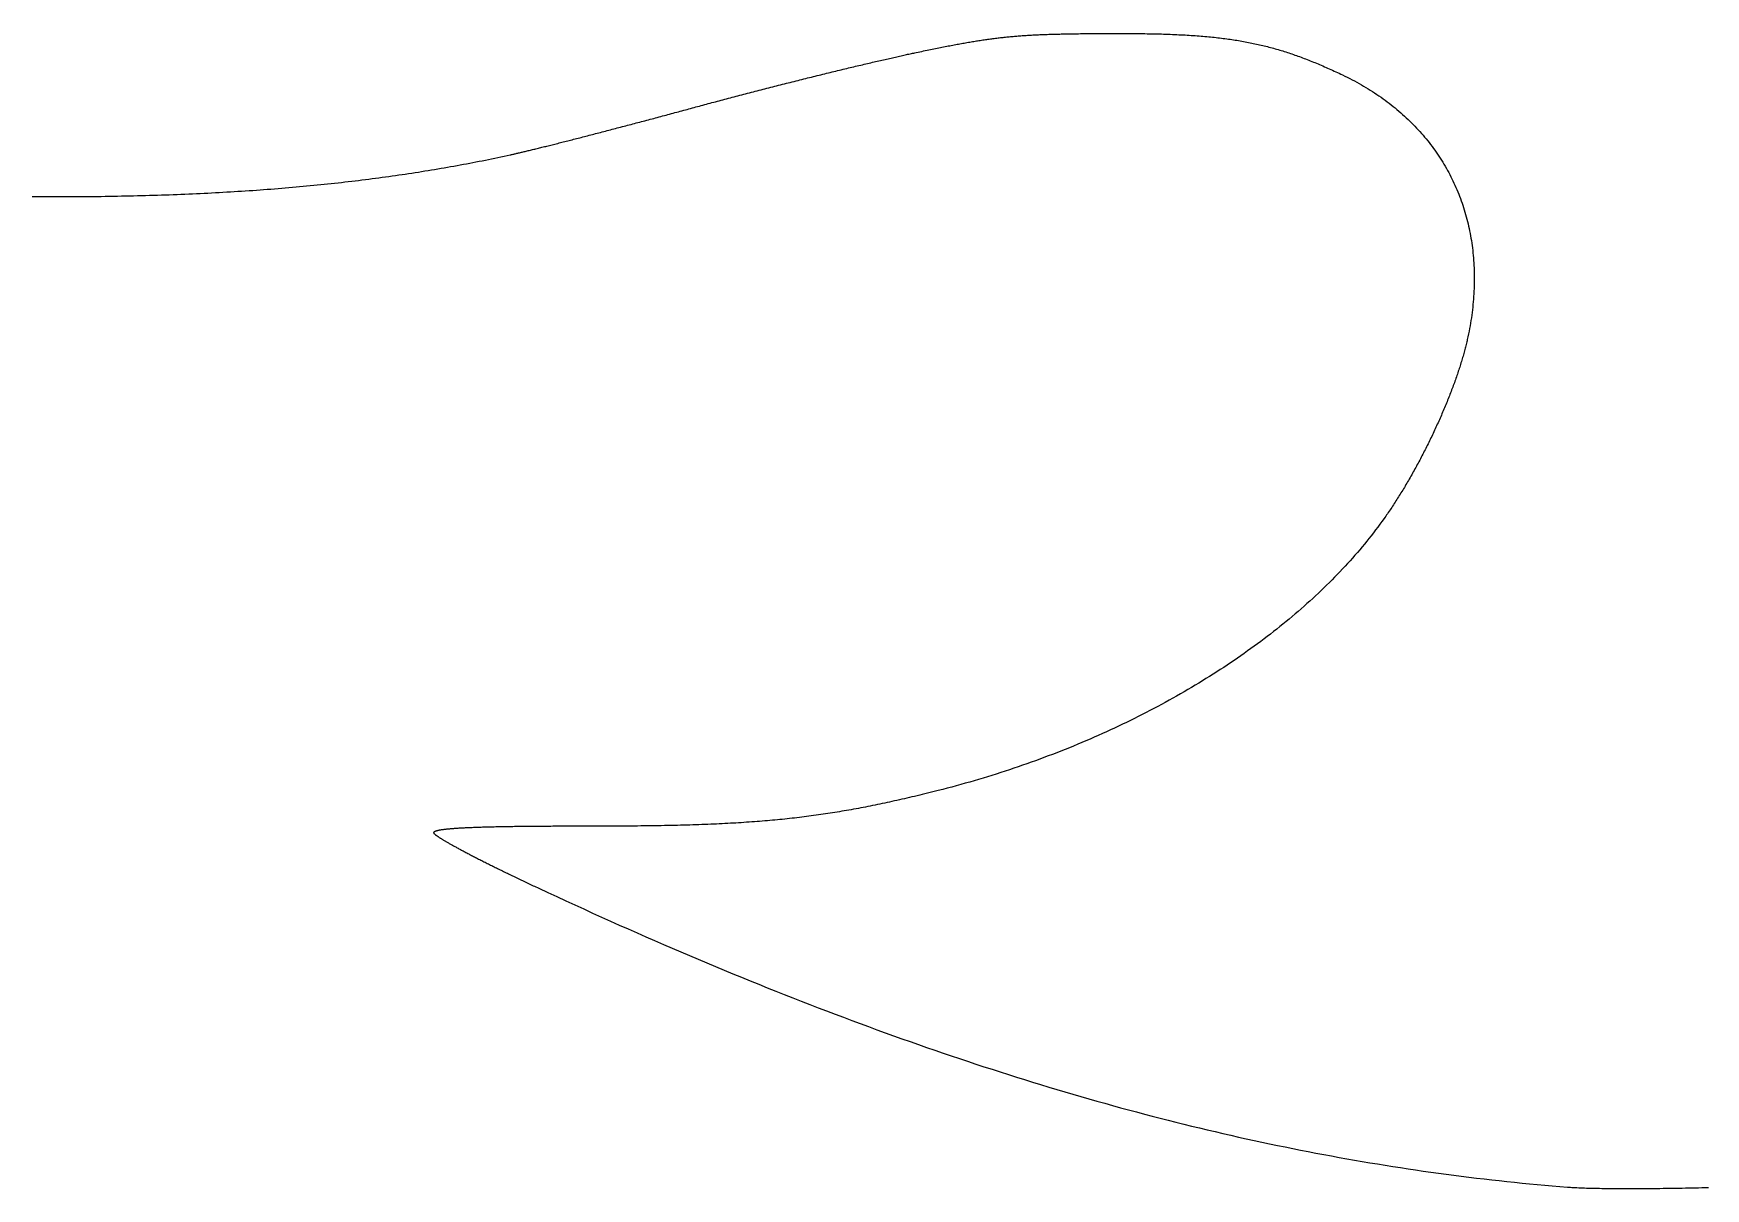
# Model space of a CAD drawing. Extents: x 0 to 527, y 0 to 420.
# Drawn here: x 496.7 to 504.1, y 21.27 to 26.38 of the extents above; entities that cross this region are included whole.
import ezdxf

# ---------------------------------------------------------------- set-up
doc = ezdxf.new("R2010")
doc.units = 0
doc.layers.get('0').update_dxf_attribs({"linetype": 'CONTINUOUS'})
doc.layers.add('LAYER_1', color=7, linetype='CONTINUOUS')

# ---------------------------------------------------------------- blocks, each defined once
blk = doc.blocks.new('LOGO')
at = {"layer": 'LAYER_1', "color": 5}
for points in [[(115.133, 61.3993, 0), (115.4, 61.3967, 0), (115.668, 61.3949, 0), (115.938, 61.3938, 0), (116.21, 61.3935, 0)], [(157.265, 68.2638, 0), (157.353, 68.2824, 0), (157.441, 68.3007, 0), (157.528, 68.3187, 0), (157.613, 68.3365, 0), (157.698, 68.3541, 0), (157.782, 68.3714, 0), (157.865, 68.3884, 0), (157.947, 68.4052, 0), (158.028, 68.4218, 0), (158.108, 68.4381, 0), (158.187, 68.4542, 0), (158.266, 68.4701, 0), (158.343, 68.4857, 0), (158.42, 68.501, 0), (158.496, 68.5162, 0), (158.572, 68.5311, 0), (158.646, 68.5458, 0), (158.72, 68.5602, 0), (158.793, 68.5745, 0), (158.866, 68.5885, 0), (158.937, 68.6023, 0), (159.008, 68.6158, 0), (159.079, 68.6292, 0), (159.149, 68.6423, 0), (159.218, 68.6553, 0), (159.287, 68.668, 0), (159.355, 68.6805, 0), (159.422, 68.6927, 0), (159.489, 68.7048, 0), (159.556, 68.7167, 0), (159.622, 68.7284, 0), (159.688, 68.7398, 0), (159.753, 68.7511, 0), (159.817, 68.7622, 0), (159.882, 68.773, 0), (159.946, 68.7837, 0), (160.009, 68.7942, 0), (160.072, 68.8045, 0), (160.135, 68.8146, 0), (160.197, 68.8245, 0), (160.259, 68.8343, 0), (160.321, 68.8438, 0), (160.383, 68.8532, 0), (160.444, 68.8624, 0), (160.505, 68.8714, 0), (160.566, 68.8802, 0), (160.627, 68.8889, 0), (160.687, 68.8973, 0), (160.748, 68.9056, 0), (160.808, 68.9138, 0), (160.868, 68.9218, 0), (160.928, 68.9296, 0), (160.988, 68.9372, 0), (161.047, 68.9447, 0), (161.107, 68.952, 0), (161.167, 68.9592, 0), (161.226, 68.9662, 0), (161.286, 68.973, 0), (161.346, 68.9797, 0), (161.405, 68.9862, 0), (161.465, 68.9926, 0), (161.525, 68.9989, 0), (161.585, 69.005, 0), (161.645, 69.0109, 0), (161.705, 69.0167, 0), (161.765, 69.0224, 0), (161.826, 69.0279, 0), (161.886, 69.0333, 0), (161.947, 69.0386, 0), (162.008, 69.0437, 0), (162.07, 69.0487, 0), (162.131, 69.0536, 0), (162.193, 69.0583, 0), (162.255, 69.0629, 0), (162.317, 69.0674, 0), (162.38, 69.0717, 0), (162.443, 69.076, 0), (162.507, 69.0801, 0), (162.571, 69.0841, 0), (162.635, 69.0879, 0), (162.699, 69.0917, 0), (162.764, 69.0954, 0), (162.83, 69.0989, 0), (162.896, 69.1023, 0), (162.962, 69.1057, 0), (163.029, 69.1089, 0), (163.097, 69.112, 0), (163.165, 69.115, 0), (163.234, 69.1179, 0), (163.303, 69.1207, 0), (163.373, 69.1235, 0), (163.443, 69.1261, 0), (163.514, 69.1286, 0), (163.586, 69.1311, 0), (163.658, 69.1334, 0), (163.731, 69.1357, 0), (163.805, 69.1379, 0), (163.88, 69.14, 0), (163.955, 69.142, 0), (164.031, 69.1439, 0), (164.108, 69.1458, 0), (164.185, 69.1475, 0), (164.264, 69.1492, 0), (164.343, 69.1509, 0), (164.423, 69.1524, 0), (164.504, 69.1539, 0), (164.586, 69.1553, 0), (164.668, 69.1567, 0), (164.752, 69.158, 0), (164.837, 69.1592, 0), (164.922, 69.1604, 0), (165.009, 69.1615, 0), (165.096, 69.1625, 0), (165.185, 69.1635, 0), (165.274, 69.1645, 0), (165.365, 69.1653, 0), (165.457, 69.1662, 0), (165.55, 69.167, 0), (165.644, 69.1677, 0), (165.739, 69.1684, 0), (165.835, 69.1691, 0), (165.932, 69.1697, 0), (166.031, 69.1703, 0), (166.13, 69.1708, 0), (166.231, 69.1713, 0), (166.334, 69.1718, 0), (166.437, 69.1722, 0)], [(166.437, 69.1722, 0), (166.569, 69.1727, 0), (166.699, 69.173, 0), (166.828, 69.1731, 0), (166.956, 69.1731, 0), (167.083, 69.173, 0), (167.208, 69.1726, 0), (167.332, 69.1721, 0), (167.455, 69.1715, 0), (167.577, 69.1706, 0), (167.698, 69.1696, 0), (167.817, 69.1684, 0), (167.936, 69.167, 0), (168.053, 69.1655, 0), (168.169, 69.1637, 0), (168.284, 69.1618, 0), (168.398, 69.1597, 0), (168.511, 69.1574, 0), (168.623, 69.1549, 0), (168.734, 69.1522, 0), (168.844, 69.1494, 0), (168.953, 69.1463, 0), (169.06, 69.143, 0), (169.167, 69.1395, 0), (169.273, 69.1358, 0), (169.378, 69.1319, 0), (169.482, 69.1278, 0), (169.585, 69.1234, 0), (169.687, 69.1189, 0), (169.789, 69.1141, 0), (169.889, 69.1091, 0), (169.988, 69.1039, 0), (170.087, 69.0985, 0), (170.185, 69.0928, 0), (170.282, 69.0869, 0), (170.378, 69.0807, 0), (170.473, 69.0744, 0), (170.568, 69.0678, 0), (170.662, 69.0609, 0), (170.755, 69.0538, 0), (170.847, 69.0465, 0), (170.938, 69.0389, 0), (171.029, 69.031, 0), (171.119, 69.023, 0), (171.209, 69.0146, 0), (171.298, 69.006, 0), (171.386, 68.9971, 0), (171.473, 68.988, 0), (171.56, 68.9786, 0), (171.646, 68.969, 0), (171.732, 68.9591, 0), (171.817, 68.9489, 0), (171.901, 68.9384, 0), (171.985, 68.9276, 0), (172.068, 68.9166, 0), (172.151, 68.9053, 0), (172.233, 68.8937, 0), (172.315, 68.8818, 0), (172.396, 68.8697, 0), (172.477, 68.8572, 0), (172.557, 68.8445, 0), (172.637, 68.8314, 0), (172.716, 68.8181, 0), (172.795, 68.8044, 0), (172.873, 68.7905, 0), (172.952, 68.7762, 0), (173.029, 68.7617, 0), (173.107, 68.7468, 0), (173.184, 68.7316, 0), (173.26, 68.7161, 0), (173.336, 68.7003, 0), (173.412, 68.6842, 0), (173.488, 68.6677, 0), (173.563, 68.6509, 0), (173.639, 68.6338, 0), (173.713, 68.6164, 0), (173.788, 68.5986, 0), (173.862, 68.5805, 0), (173.936, 68.5621, 0), (174.01, 68.5433, 0), (174.084, 68.5242, 0), (174.158, 68.5047, 0), (174.231, 68.4849, 0), (174.304, 68.4647, 0), (174.377, 68.4442, 0), (174.45, 68.4234, 0), (174.523, 68.4021, 0), (174.596, 68.3806, 0), (174.669, 68.3586, 0), (174.741, 68.3363, 0), (174.814, 68.3137, 0), (174.886, 68.2906, 0), (174.959, 68.2672, 0), (175.031, 68.2435, 0), (175.104, 68.2193, 0), (175.176, 68.1948, 0), (175.249, 68.1699, 0), (175.321, 68.1446, 0), (175.394, 68.1189, 0), (175.466, 68.0929, 0), (175.539, 68.0664, 0), (175.612, 68.0396, 0), (175.685, 68.0124, 0), (175.758, 67.9848, 0), (175.831, 67.9567, 0), (175.905, 67.9283, 0), (175.978, 67.8995, 0), (176.052, 67.8702, 0), (176.126, 67.8406, 0), (176.2, 67.8106, 0), (176.274, 67.7801, 0), (176.349, 67.7492, 0), (176.424, 67.7179, 0), (176.499, 67.6862, 0), (176.574, 67.654, 0), (176.65, 67.6215, 0), (176.725, 67.5885, 0), (176.802, 67.5551, 0), (176.878, 67.5212, 0), (176.955, 67.4869, 0), (177.033, 67.4522, 0), (177.11, 67.417, 0), (177.188, 67.3814, 0), (177.267, 67.3454, 0), (177.346, 67.3089, 0), (177.425, 67.2719, 0), (177.505, 67.2345, 0), (177.585, 67.1967, 0)], [(146.681, 65.6445, 0), (146.764, 65.667, 0), (146.847, 65.6896, 0), (146.931, 65.7122, 0), (147.015, 65.735, 0), (147.1, 65.7578, 0), (147.184, 65.7807, 0), (147.27, 65.8037, 0), (147.356, 65.8267, 0), (147.442, 65.8498, 0), (147.528, 65.873, 0), (147.615, 65.8962, 0), (147.702, 65.9195, 0), (147.79, 65.9428, 0), (147.878, 65.9662, 0), (147.966, 65.9896, 0), (148.054, 66.013, 0), (148.143, 66.0365, 0), (148.232, 66.0601, 0), (148.322, 66.0837, 0), (148.411, 66.1073, 0), (148.501, 66.1309, 0), (148.591, 66.1546, 0), (148.682, 66.1783, 0), (148.772, 66.2021, 0), (148.863, 66.2258, 0), (148.954, 66.2496, 0), (149.045, 66.2734, 0), (149.137, 66.2971, 0), (149.228, 66.3209, 0), (149.32, 66.3448, 0), (149.412, 66.3686, 0), (149.504, 66.3924, 0), (149.596, 66.4162, 0), (149.688, 66.44, 0), (149.781, 66.4638, 0), (149.873, 66.4876, 0), (149.966, 66.5114, 0), (150.058, 66.5352, 0), (150.151, 66.5589, 0), (150.244, 66.5826, 0), (150.336, 66.6063, 0), (150.429, 66.63, 0), (150.522, 66.6537, 0), (150.615, 66.6773, 0), (150.707, 66.7009, 0), (150.8, 66.7244, 0), (150.893, 66.748, 0), (150.986, 66.7714, 0), (151.078, 66.7949, 0), (151.171, 66.8182, 0), (151.263, 66.8416, 0), (151.356, 66.8648, 0), (151.448, 66.8881, 0), (151.54, 66.9112, 0), (151.633, 66.9343, 0), (151.725, 66.9574, 0), (151.816, 66.9804, 0), (151.908, 67.0033, 0), (152, 67.0261, 0), (152.091, 67.0489, 0), (152.182, 67.0716, 0), (152.273, 67.0942, 0), (152.364, 67.1167, 0), (152.455, 67.1391, 0), (152.545, 67.1615, 0), (152.635, 67.1837, 0), (152.725, 67.2059, 0), (152.815, 67.228, 0), (152.904, 67.2499, 0), (152.994, 67.2718, 0), (153.082, 67.2936, 0), (153.171, 67.3153, 0), (153.259, 67.3368, 0), (153.347, 67.3583, 0), (153.435, 67.3796, 0), (153.522, 67.4008, 0), (153.609, 67.4219, 0), (153.695, 67.4428, 0), (153.782, 67.4637, 0), (153.867, 67.4844, 0), (153.953, 67.505, 0), (154.038, 67.5254, 0), (154.122, 67.5458, 0), (154.206, 67.5659, 0), (154.29, 67.586, 0), (154.373, 67.6059, 0), (154.456, 67.6256, 0), (154.538, 67.6452, 0), (154.62, 67.6646, 0), (154.701, 67.6839, 0), (154.782, 67.703, 0), (154.863, 67.722, 0), (154.942, 67.7408, 0), (155.022, 67.7595, 0), (155.1, 67.7779, 0), (155.178, 67.7962, 0), (155.256, 67.8143, 0), (155.333, 67.8323, 0), (155.409, 67.8501, 0), (155.485, 67.8676, 0), (155.56, 67.885, 0), (155.635, 67.9023, 0), (155.709, 67.9193, 0), (155.782, 67.9361, 0), (155.855, 67.9528, 0), (155.927, 67.9692, 0), (155.998, 67.9854, 0), (156.069, 68.0015, 0), (156.139, 68.0173, 0), (156.208, 68.0329, 0), (156.276, 68.0483, 0), (156.344, 68.0635, 0), (156.411, 68.0785, 0), (156.477, 68.0932, 0), (156.543, 68.1078, 0), (156.607, 68.1221, 0), (156.671, 68.1362, 0), (156.734, 68.15, 0), (156.797, 68.1636, 0), (156.858, 68.177, 0), (156.919, 68.1901, 0), (156.979, 68.203, 0), (157.038, 68.2157, 0), (157.096, 68.2281, 0), (157.153, 68.2403, 0), (157.209, 68.2522, 0), (157.265, 68.2638, 0)], [(177.585, 67.1967, 0), (177.701, 67.1409, 0), (177.816, 67.0842, 0), (177.931, 67.0266, 0), (178.044, 66.9682, 0), (178.157, 66.9089, 0), (178.268, 66.8487, 0), (178.378, 66.7877, 0), (178.487, 66.7258, 0), (178.596, 66.6631, 0), (178.703, 66.5995, 0), (178.809, 66.5351, 0), (178.914, 66.4698, 0), (179.018, 66.4037, 0), (179.121, 66.3368, 0), (179.223, 66.269, 0), (179.324, 66.2005, 0), (179.424, 66.1311, 0), (179.523, 66.0609, 0), (179.621, 65.9899, 0), (179.718, 65.9181, 0), (179.814, 65.8455, 0), (179.908, 65.7721, 0), (180.002, 65.698, 0), (180.094, 65.623, 0), (180.186, 65.5473, 0), (180.276, 65.4708, 0), (180.366, 65.3935, 0), (180.454, 65.3155, 0), (180.541, 65.2367, 0), (180.628, 65.1572, 0), (180.713, 65.0769, 0), (180.797, 64.9958, 0), (180.88, 64.9141, 0), (180.961, 64.8316, 0), (181.042, 64.7483, 0), (181.122, 64.6643, 0), (181.2, 64.5796, 0), (181.278, 64.4942, 0), (181.354, 64.4081, 0), (181.43, 64.3213, 0), (181.504, 64.2338, 0), (181.577, 64.1455, 0), (181.649, 64.0566, 0), (181.72, 63.967, 0), (181.79, 63.8767, 0), (181.858, 63.7857, 0), (181.926, 63.6941, 0), (181.993, 63.6018, 0), (182.058, 63.5088, 0), (182.122, 63.4151, 0), (182.185, 63.3208, 0), (182.247, 63.2259, 0), (182.308, 63.1303, 0), (182.368, 63.034, 0), (182.426, 62.9371, 0), (182.484, 62.8396, 0), (182.54, 62.7415, 0), (182.596, 62.6427, 0), (182.65, 62.5433, 0), (182.703, 62.4433, 0), (182.754, 62.3427, 0), (182.805, 62.2415, 0), (182.855, 62.1396, 0), (182.903, 62.0372, 0), (182.95, 61.9342, 0), (182.996, 61.8306, 0), (183.041, 61.7264, 0), (183.085, 61.6217, 0), (183.127, 61.5163, 0), (183.169, 61.4104, 0), (183.209, 61.304, 0), (183.248, 61.1969, 0), (183.286, 61.0894, 0), (183.323, 60.9812, 0), (183.358, 60.8726, 0), (183.393, 60.7633, 0), (183.426, 60.6536, 0), (183.458, 60.5433, 0), (183.489, 60.4325, 0), (183.519, 60.3212, 0), (183.547, 60.2093, 0), (183.575, 60.097, 0), (183.601, 59.9841, 0), (183.626, 59.8707, 0), (183.649, 59.7568, 0), (183.672, 59.6425, 0), (183.693, 59.5276, 0), (183.713, 59.4123, 0), (183.732, 59.2965, 0), (183.75, 59.1802, 0), (183.767, 59.0634, 0), (183.782, 58.9461, 0), (183.796, 58.8284, 0), (183.809, 58.7103, 0), (183.821, 58.5917, 0), (183.831, 58.4726, 0), (183.84, 58.3531, 0), (183.848, 58.2332, 0), (183.855, 58.1128, 0), (183.86, 57.992, 0), (183.865, 57.8708, 0), (183.868, 57.7491, 0), (183.87, 57.6271, 0), (183.87, 57.5046, 0), (183.87, 57.3817, 0), (183.868, 57.2584, 0), (183.865, 57.1347, 0), (183.86, 57.0107, 0), (183.855, 56.8862, 0), (183.848, 56.7614, 0), (183.84, 56.6361, 0), (183.83, 56.5105, 0), (183.82, 56.3846, 0), (183.808, 56.2582, 0), (183.795, 56.1316, 0), (183.78, 56.0045, 0), (183.765, 55.8771, 0), (183.748, 55.7494, 0), (183.73, 55.6213, 0), (183.71, 55.4929, 0), (183.689, 55.3641, 0), (183.667, 55.235, 0), (183.644, 55.1056, 0), (183.619, 54.9759, 0), (183.593, 54.8459, 0), (183.566, 54.7155, 0), (183.538, 54.5849, 0)], [(137.915, 63.3867, 0), (137.947, 63.3937, 0), (137.98, 63.401, 0), (138.013, 63.4085, 0), (138.048, 63.4163, 0), (138.084, 63.4244, 0), (138.121, 63.4327, 0), (138.158, 63.4413, 0), (138.197, 63.4502, 0), (138.236, 63.4592, 0), (138.276, 63.4686, 0), (138.317, 63.4782, 0), (138.359, 63.488, 0), (138.402, 63.4981, 0), (138.446, 63.5084, 0), (138.49, 63.5189, 0), (138.536, 63.5297, 0), (138.582, 63.5407, 0), (138.629, 63.5519, 0), (138.677, 63.5634, 0), (138.726, 63.5751, 0), (138.775, 63.587, 0), (138.825, 63.5992, 0), (138.877, 63.6115, 0), (138.928, 63.6241, 0), (138.981, 63.6369, 0), (139.034, 63.6499, 0), (139.088, 63.6631, 0), (139.143, 63.6765, 0), (139.198, 63.6901, 0), (139.255, 63.7039, 0), (139.312, 63.718, 0), (139.369, 63.7322, 0), (139.427, 63.7466, 0), (139.486, 63.7612, 0), (139.546, 63.776, 0), (139.606, 63.791, 0), (139.667, 63.8062, 0), (139.729, 63.8215, 0), (139.791, 63.8371, 0), (139.854, 63.8528, 0), (139.917, 63.8687, 0), (139.981, 63.8847, 0), (140.046, 63.901, 0), (140.111, 63.9174, 0), (140.177, 63.934, 0), (140.243, 63.9507, 0), (140.31, 63.9676, 0), (140.378, 63.9847, 0), (140.446, 64.0019, 0), (140.514, 64.0193, 0), (140.583, 64.0369, 0), (140.653, 64.0545, 0), (140.723, 64.0724, 0), (140.794, 64.0904, 0), (140.865, 64.1085, 0), (140.936, 64.1268, 0), (141.008, 64.1452, 0), (141.081, 64.1637, 0), (141.154, 64.1824, 0), (141.227, 64.2012, 0), (141.301, 64.2202, 0), (141.375, 64.2393, 0), (141.45, 64.2585, 0), (141.525, 64.2778, 0), (141.6, 64.2972, 0), (141.676, 64.3168, 0), (141.752, 64.3365, 0), (141.829, 64.3563, 0), (141.906, 64.3762, 0), (141.983, 64.3962, 0), (142.061, 64.4164, 0), (142.139, 64.4366, 0), (142.217, 64.4569, 0), (142.296, 64.4774, 0), (142.375, 64.4979, 0), (142.454, 64.5186, 0), (142.534, 64.5393, 0), (142.613, 64.5601, 0), (142.693, 64.581, 0), (142.774, 64.602, 0), (142.854, 64.6231, 0), (142.935, 64.6443, 0), (143.016, 64.6655, 0), (143.098, 64.6868, 0), (143.179, 64.7082, 0), (143.261, 64.7297, 0), (143.343, 64.7512, 0), (143.425, 64.7728, 0), (143.507, 64.7945, 0), (143.59, 64.8163, 0), (143.672, 64.8381, 0), (143.755, 64.8599, 0), (143.838, 64.8818, 0), (143.921, 64.9038, 0), (144.004, 64.9258, 0), (144.088, 64.9479, 0), (144.171, 64.97, 0), (144.255, 64.9922, 0), (144.338, 65.0144, 0), (144.422, 65.0367, 0), (144.506, 65.059, 0), (144.59, 65.0813, 0), (144.674, 65.1036, 0), (144.758, 65.126, 0), (144.842, 65.1485, 0), (144.926, 65.1709, 0), (145.01, 65.1934, 0), (145.094, 65.2159, 0), (145.178, 65.2384, 0), (145.262, 65.2609, 0), (145.346, 65.2835, 0), (145.43, 65.306, 0), (145.514, 65.3286, 0), (145.598, 65.3512, 0), (145.682, 65.3738, 0), (145.766, 65.3964, 0), (145.849, 65.4189, 0), (145.933, 65.4415, 0), (146.017, 65.4641, 0), (146.1, 65.4867, 0), (146.184, 65.5093, 0), (146.267, 65.5319, 0), (146.35, 65.5544, 0), (146.433, 65.5769, 0), (146.516, 65.5995, 0), (146.599, 65.622, 0), (146.681, 65.6445, 0)], [(116.21, 61.3935, 0), (116.413, 61.3936, 0), (116.616, 61.394, 0), (116.817, 61.3946, 0), (117.019, 61.3954, 0), (117.219, 61.3965, 0), (117.419, 61.3978, 0), (117.618, 61.3994, 0), (117.817, 61.4012, 0), (118.015, 61.4032, 0), (118.212, 61.4054, 0), (118.409, 61.4079, 0), (118.605, 61.4107, 0), (118.801, 61.4136, 0), (118.995, 61.4168, 0), (119.19, 61.4203, 0), (119.384, 61.424, 0), (119.577, 61.4279, 0), (119.769, 61.432, 0), (119.961, 61.4364, 0), (120.153, 61.4411, 0), (120.343, 61.446, 0), (120.534, 61.4511, 0), (120.723, 61.4564, 0), (120.912, 61.462, 0), (121.101, 61.4679, 0), (121.289, 61.474, 0), (121.476, 61.4803, 0), (121.663, 61.4869, 0), (121.849, 61.4937, 0), (122.035, 61.5007, 0), (122.22, 61.508, 0), (122.405, 61.5156, 0), (122.589, 61.5233, 0), (122.772, 61.5314, 0), (122.955, 61.5396, 0), (123.138, 61.5482, 0), (123.32, 61.5569, 0), (123.501, 61.5659, 0), (123.682, 61.5752, 0), (123.862, 61.5847, 0), (124.042, 61.5944, 0), (124.221, 61.6044, 0), (124.4, 61.6147, 0), (124.579, 61.6251, 0), (124.756, 61.6359, 0), (124.934, 61.6469, 0), (125.11, 61.6581, 0), (125.287, 61.6696, 0), (125.463, 61.6813, 0), (125.638, 61.6933, 0), (125.813, 61.7055, 0), (125.987, 61.7179, 0), (126.161, 61.7307, 0), (126.334, 61.7436, 0), (126.507, 61.7569, 0), (126.68, 61.7703, 0), (126.852, 61.7841, 0), (127.023, 61.798, 0), (127.194, 61.8123, 0), (127.365, 61.8267, 0), (127.535, 61.8415, 0), (127.704, 61.8565, 0), (127.874, 61.8717, 0), (128.042, 61.8872, 0), (128.211, 61.9029, 0), (128.379, 61.9189, 0), (128.546, 61.9352, 0), (128.713, 61.9517, 0), (128.88, 61.9684, 0), (129.046, 61.9855, 0), (129.212, 62.0027, 0), (129.377, 62.0202, 0), (129.542, 62.038, 0), (129.706, 62.0561, 0), (129.87, 62.0744, 0), (130.034, 62.0929, 0), (130.197, 62.1117, 0), (130.36, 62.1308, 0), (130.523, 62.1501, 0), (130.685, 62.1697, 0), (130.847, 62.1895, 0), (131.008, 62.2096, 0), (131.169, 62.23, 0), (131.329, 62.2506, 0), (131.489, 62.2715, 0), (131.649, 62.2926, 0), (131.809, 62.314, 0), (131.968, 62.3357, 0), (132.126, 62.3576, 0), (132.285, 62.3798, 0), (132.443, 62.4022, 0), (132.6, 62.4249, 0), (132.757, 62.4479, 0), (132.914, 62.4711, 0), (133.071, 62.4946, 0), (133.227, 62.5183, 0), (133.383, 62.5423, 0), (133.538, 62.5666, 0), (133.693, 62.5912, 0), (133.848, 62.616, 0), (134.003, 62.641, 0), (134.157, 62.6664, 0), (134.311, 62.692, 0), (134.464, 62.7178, 0), (134.618, 62.744, 0), (134.77, 62.7704, 0), (134.923, 62.797, 0), (135.075, 62.824, 0), (135.227, 62.8512, 0), (135.379, 62.8786, 0), (135.53, 62.9064, 0), (135.682, 62.9344, 0), (135.832, 62.9626, 0), (135.983, 62.9912, 0), (136.133, 63.02, 0), (136.283, 63.049, 0), (136.433, 63.0784, 0), (136.582, 63.108, 0), (136.731, 63.1379, 0), (136.88, 63.168, 0), (137.029, 63.1984, 0), (137.177, 63.2291, 0), (137.325, 63.2601, 0), (137.473, 63.2913, 0), (137.62, 63.3228, 0), (137.768, 63.3546, 0), (137.915, 63.3867, 0)], [(183.538, 54.5849, 0), (183.525, 54.5259, 0), (183.511, 54.4665, 0), (183.497, 54.4067, 0), (183.482, 54.3465, 0), (183.467, 54.2859, 0), (183.452, 54.2249, 0), (183.436, 54.1636, 0), (183.42, 54.1018, 0), (183.403, 54.0397, 0), (183.387, 53.9772, 0), (183.369, 53.9144, 0), (183.351, 53.8512, 0), (183.333, 53.7876, 0), (183.315, 53.7237, 0), (183.296, 53.6595, 0), (183.277, 53.595, 0), (183.257, 53.5302, 0), (183.237, 53.465, 0), (183.217, 53.3996, 0), (183.196, 53.3338, 0), (183.175, 53.2678, 0), (183.154, 53.2015, 0), (183.132, 53.1349, 0), (183.11, 53.068, 0), (183.087, 53.0009, 0), (183.064, 52.9335, 0), (183.041, 52.8659, 0), (183.018, 52.7981, 0), (182.994, 52.73, 0), (182.97, 52.6617, 0), (182.945, 52.5931, 0), (182.921, 52.5244, 0), (182.896, 52.4554, 0), (182.87, 52.3863, 0), (182.844, 52.317, 0), (182.818, 52.2474, 0), (182.792, 52.1777, 0), (182.765, 52.1079, 0), (182.738, 52.0378, 0), (182.711, 51.9676, 0), (182.683, 51.8973, 0), (182.656, 51.8268, 0), (182.628, 51.7562, 0), (182.599, 51.6855, 0), (182.57, 51.6146, 0), (182.541, 51.5436, 0), (182.512, 51.4725, 0), (182.483, 51.4013, 0), (182.453, 51.33, 0), (182.423, 51.2587, 0), (182.392, 51.1872, 0), (182.362, 51.1157, 0), (182.331, 51.0441, 0), (182.3, 50.9724, 0), (182.269, 50.9007, 0), (182.237, 50.829, 0), (182.205, 50.7572, 0), (182.173, 50.6853, 0), (182.141, 50.6135, 0), (182.108, 50.5416, 0), (182.076, 50.4698, 0), (182.043, 50.3979, 0), (182.009, 50.326, 0), (181.976, 50.2541, 0), (181.942, 50.1823, 0), (181.909, 50.1104, 0), (181.875, 50.0386, 0), (181.84, 49.9669, 0), (181.806, 49.8952, 0), (181.771, 49.8235, 0), (181.736, 49.7519, 0), (181.701, 49.6803, 0), (181.666, 49.6089, 0), (181.631, 49.5375, 0), (181.595, 49.4662, 0), (181.559, 49.3949, 0), (181.523, 49.3238, 0), (181.487, 49.2528, 0), (181.451, 49.1819, 0), (181.414, 49.1111, 0), (181.377, 49.0405, 0), (181.341, 48.97, 0), (181.304, 48.8996, 0), (181.267, 48.8294, 0), (181.229, 48.7593, 0), (181.192, 48.6894, 0), (181.154, 48.6197, 0), (181.117, 48.5501, 0), (181.079, 48.4807, 0), (181.041, 48.4115, 0), (181.003, 48.3425, 0), (180.964, 48.2737, 0), (180.926, 48.2051, 0), (180.887, 48.1368, 0), (180.849, 48.0686, 0), (180.81, 48.0007, 0), (180.771, 47.933, 0), (180.732, 47.8656, 0), (180.693, 47.7984, 0), (180.654, 47.7315, 0), (180.615, 47.6648, 0), (180.575, 47.5985, 0), (180.536, 47.5324, 0), (180.496, 47.4665, 0), (180.457, 47.401, 0), (180.417, 47.3358, 0), (180.377, 47.2709, 0), (180.337, 47.2063, 0), (180.297, 47.142, 0), (180.257, 47.078, 0), (180.217, 47.0144, 0), (180.177, 46.9511, 0), (180.137, 46.8882, 0), (180.097, 46.8256, 0), (180.056, 46.7634, 0), (180.016, 46.7016, 0), (179.975, 46.6401, 0), (179.935, 46.579, 0), (179.894, 46.5183, 0), (179.854, 46.458, 0), (179.813, 46.3981, 0), (179.773, 46.3387, 0), (179.732, 46.2796, 0), (179.691, 46.221, 0), (179.651, 46.1627, 0), (179.61, 46.105, 0), (179.569, 46.0476, 0)], [(179.569, 46.0476, 0), (179.471, 45.9109, 0), (179.371, 45.7745, 0), (179.27, 45.6385, 0), (179.167, 45.5028, 0), (179.063, 45.3675, 0), (178.958, 45.2326, 0), (178.851, 45.098, 0), (178.743, 44.9639, 0), (178.633, 44.8301, 0), (178.522, 44.6967, 0), (178.41, 44.5637, 0), (178.296, 44.4311, 0), (178.181, 44.2989, 0), (178.065, 44.1671, 0), (177.948, 44.0357, 0), (177.829, 43.9048, 0), (177.709, 43.7742, 0), (177.587, 43.6441, 0), (177.465, 43.5145, 0), (177.341, 43.3853, 0), (177.215, 43.2565, 0), (177.089, 43.1281, 0), (176.961, 43.0002, 0), (176.832, 42.8728, 0), (176.702, 42.7459, 0), (176.57, 42.6194, 0), (176.437, 42.4933, 0), (176.303, 42.3678, 0), (176.168, 42.2427, 0), (176.032, 42.1181, 0), (175.894, 41.994, 0), (175.756, 41.8704, 0), (175.616, 41.7473, 0), (175.475, 41.6247, 0), (175.332, 41.5026, 0), (175.189, 41.3811, 0), (175.045, 41.26, 0), (174.899, 41.1395, 0), (174.752, 41.0195, 0), (174.604, 40.9, 0), (174.455, 40.7811, 0), (174.305, 40.6627, 0), (174.154, 40.5449, 0), (174.001, 40.4276, 0), (173.848, 40.3108, 0), (173.693, 40.1947, 0), (173.538, 40.079, 0), (173.381, 39.964, 0), (173.224, 39.8495, 0), (173.065, 39.7357, 0), (172.905, 39.6224, 0), (172.744, 39.5097, 0), (172.582, 39.3976, 0), (172.42, 39.286, 0), (172.256, 39.1751, 0), (172.091, 39.0648, 0), (171.925, 38.9551, 0), (171.758, 38.8461, 0), (171.591, 38.7376, 0), (171.422, 38.6298, 0), (171.252, 38.5226, 0), (171.081, 38.4161, 0), (170.91, 38.3102, 0), (170.737, 38.2049, 0), (170.564, 38.1003, 0), (170.389, 37.9963, 0), (170.214, 37.893, 0), (170.038, 37.7904, 0), (169.861, 37.6884, 0), (169.683, 37.5872, 0), (169.504, 37.4865, 0), (169.324, 37.3866, 0), (169.143, 37.2874, 0), (168.962, 37.1889, 0), (168.779, 37.091, 0), (168.596, 36.9939, 0), (168.412, 36.8974, 0), (168.227, 36.8017, 0), (168.042, 36.7067, 0), (167.855, 36.6125, 0), (167.668, 36.5189, 0), (167.48, 36.4261, 0), (167.291, 36.334, 0), (167.101, 36.2427, 0), (166.911, 36.1521, 0), (166.72, 36.0622, 0), (166.528, 35.9731, 0), (166.335, 35.8848, 0), (166.141, 35.7972, 0), (165.947, 35.7104, 0), (165.752, 35.6244, 0), (165.557, 35.5392, 0), (165.36, 35.4547, 0), (165.163, 35.371, 0), (164.965, 35.2882, 0), (164.767, 35.2061, 0), (164.568, 35.1248, 0), (164.368, 35.0443, 0), (164.167, 34.9647, 0), (163.966, 34.8858, 0), (163.764, 34.8078, 0), (163.562, 34.7306, 0), (163.359, 34.6542, 0), (163.155, 34.5787, 0), (162.951, 34.504, 0), (162.746, 34.4302, 0), (162.54, 34.3572, 0), (162.334, 34.285, 0), (162.127, 34.2138, 0), (161.92, 34.1434, 0), (161.712, 34.0738, 0), (161.504, 34.0051, 0), (161.295, 33.9373, 0), (161.085, 33.8704, 0), (160.875, 33.8044, 0), (160.664, 33.7393, 0), (160.453, 33.675, 0), (160.242, 33.6117, 0), (160.029, 33.5493, 0), (159.817, 33.4878, 0), (159.603, 33.4272, 0), (159.39, 33.3675, 0), (159.176, 33.3087, 0), (158.961, 33.2509, 0), (158.746, 33.194, 0), (158.53, 33.1381, 0), (158.314, 33.0831, 0)], [(158.314, 33.0831, 0), (158.186, 33.0508, 0), (158.059, 33.0189, 0), (157.932, 32.9875, 0), (157.806, 32.9564, 0), (157.681, 32.9256, 0), (157.556, 32.8953, 0), (157.433, 32.8653, 0), (157.31, 32.8357, 0), (157.187, 32.8065, 0), (157.066, 32.7776, 0), (156.944, 32.7492, 0), (156.824, 32.721, 0), (156.704, 32.6933, 0), (156.585, 32.6659, 0), (156.466, 32.6388, 0), (156.348, 32.6122, 0), (156.23, 32.5858, 0), (156.113, 32.5599, 0), (155.996, 32.5342, 0), (155.88, 32.509, 0), (155.764, 32.484, 0), (155.648, 32.4594, 0), (155.533, 32.4352, 0), (155.418, 32.4113, 0), (155.304, 32.3877, 0), (155.189, 32.3645, 0), (155.076, 32.3416, 0), (154.962, 32.3191, 0), (154.849, 32.2968, 0), (154.736, 32.2749, 0), (154.623, 32.2533, 0), (154.51, 32.2321, 0), (154.398, 32.2112, 0), (154.285, 32.1905, 0), (154.173, 32.1702, 0), (154.061, 32.1503, 0), (153.949, 32.1306, 0), (153.837, 32.1112, 0), (153.725, 32.0922, 0), (153.613, 32.0734, 0), (153.501, 32.055, 0), (153.39, 32.0369, 0), (153.278, 32.019, 0), (153.166, 32.0015, 0), (153.054, 31.9843, 0), (152.942, 31.9673, 0), (152.829, 31.9507, 0), (152.717, 31.9343, 0), (152.605, 31.9182, 0), (152.492, 31.9024, 0), (152.379, 31.8869, 0), (152.266, 31.8717, 0), (152.153, 31.8568, 0), (152.039, 31.8421, 0), (151.925, 31.8277, 0), (151.811, 31.8136, 0), (151.697, 31.7998, 0), (151.582, 31.7862, 0), (151.467, 31.7729, 0), (151.351, 31.7598, 0), (151.235, 31.7471, 0), (151.119, 31.7345, 0), (151.002, 31.7223, 0), (150.885, 31.7103, 0), (150.767, 31.6985, 0), (150.649, 31.687, 0), (150.53, 31.6758, 0), (150.411, 31.6648, 0), (150.291, 31.654, 0), (150.171, 31.6435, 0), (150.049, 31.6333, 0), (149.928, 31.6233, 0), (149.805, 31.6135, 0), (149.682, 31.6039, 0), (149.559, 31.5946, 0), (149.434, 31.5855, 0), (149.309, 31.5767, 0), (149.183, 31.568, 0), (149.057, 31.5596, 0), (148.929, 31.5515, 0), (148.801, 31.5435, 0), (148.672, 31.5358, 0), (148.542, 31.5283, 0), (148.411, 31.521, 0), (148.28, 31.5139, 0), (148.147, 31.507, 0), (148.014, 31.5003, 0), (147.879, 31.4939, 0), (147.744, 31.4876, 0), (147.607, 31.4815, 0), (147.47, 31.4757, 0), (147.331, 31.47, 0), (147.192, 31.4646, 0), (147.051, 31.4593, 0), (146.909, 31.4542, 0), (146.766, 31.4493, 0), (146.622, 31.4447, 0), (146.477, 31.4401, 0), (146.331, 31.4358, 0), (146.183, 31.4317, 0), (146.035, 31.4277, 0), (145.885, 31.4239, 0), (145.733, 31.4203, 0), (145.581, 31.4169, 0), (145.427, 31.4136, 0), (145.272, 31.4105, 0), (145.115, 31.4076, 0), (144.958, 31.4048, 0), (144.798, 31.4022, 0), (144.638, 31.3998, 0), (144.476, 31.3975, 0), (144.312, 31.3954, 0), (144.147, 31.3934, 0), (143.981, 31.3916, 0), (143.813, 31.3899, 0), (143.643, 31.3884, 0), (143.472, 31.387, 0), (143.3, 31.3858, 0), (143.125, 31.3847, 0), (142.949, 31.3838, 0), (142.772, 31.383, 0), (142.593, 31.3823, 0), (142.412, 31.3818, 0), (142.23, 31.3814, 0), (142.046, 31.3811, 0), (141.86, 31.3809, 0), (141.672, 31.3809, 0)], [(141.672, 31.3809, 0), (141.549, 31.3809, 0), (141.428, 31.3809, 0), (141.308, 31.3808, 0), (141.188, 31.3807, 0), (141.07, 31.3806, 0), (140.953, 31.3805, 0), (140.837, 31.3803, 0), (140.723, 31.38, 0), (140.609, 31.3798, 0), (140.496, 31.3794, 0), (140.385, 31.3791, 0), (140.275, 31.3787, 0), (140.165, 31.3783, 0), (140.057, 31.3779, 0), (139.95, 31.3774, 0), (139.844, 31.3769, 0), (139.739, 31.3763, 0), (139.635, 31.3757, 0), (139.532, 31.3751, 0), (139.431, 31.3745, 0), (139.33, 31.3738, 0), (139.231, 31.373, 0), (139.132, 31.3723, 0), (139.035, 31.3715, 0), (138.938, 31.3706, 0), (138.843, 31.3697, 0), (138.749, 31.3688, 0), (138.656, 31.3679, 0), (138.564, 31.3669, 0), (138.472, 31.3658, 0), (138.382, 31.3648, 0), (138.293, 31.3637, 0), (138.206, 31.3625, 0), (138.119, 31.3613, 0), (138.033, 31.3601, 0), (137.948, 31.3589, 0), (137.864, 31.3576, 0), (137.782, 31.3562, 0), (137.7, 31.3549, 0), (137.619, 31.3535, 0), (137.539, 31.352, 0), (137.461, 31.3505, 0), (137.383, 31.349, 0), (137.307, 31.3475, 0), (137.231, 31.3459, 0), (137.157, 31.3442, 0), (137.083, 31.3425, 0), (137.01, 31.3408, 0), (136.939, 31.3391, 0), (136.868, 31.3373, 0), (136.799, 31.3354, 0), (136.73, 31.3336, 0), (136.663, 31.3316, 0), (136.596, 31.3297, 0), (136.531, 31.3277, 0), (136.466, 31.3257, 0), (136.403, 31.3236, 0), (136.34, 31.3215, 0), (136.278, 31.3193, 0), (136.218, 31.3171, 0), (136.158, 31.3149, 0), (136.1, 31.3126, 0), (136.042, 31.3103, 0), (135.985, 31.3079, 0), (135.929, 31.3055, 0), (135.875, 31.3031, 0), (135.821, 31.3006, 0), (135.768, 31.2981, 0), (135.716, 31.2955, 0), (135.665, 31.2929, 0), (135.615, 31.2902, 0), (135.566, 31.2876, 0), (135.518, 31.2848, 0), (135.471, 31.282, 0), (135.425, 31.2792, 0), (135.379, 31.2764, 0), (135.335, 31.2735, 0), (135.292, 31.2705, 0), (135.249, 31.2675, 0), (135.208, 31.2645, 0), (135.167, 31.2614, 0), (135.127, 31.2583, 0), (135.089, 31.2552, 0), (135.051, 31.252, 0), (135.014, 31.2487, 0), (134.978, 31.2454, 0), (134.943, 31.2421, 0), (134.909, 31.2387, 0), (134.875, 31.2353, 0), (134.843, 31.2319, 0), (134.812, 31.2284, 0), (134.781, 31.2248, 0), (134.752, 31.2212, 0), (134.723, 31.2176, 0), (134.695, 31.2139, 0), (134.668, 31.2102, 0), (134.642, 31.2064, 0), (134.617, 31.2026, 0), (134.593, 31.1988, 0), (134.569, 31.1949, 0), (134.547, 31.1909, 0), (134.525, 31.1869, 0), (134.504, 31.1829, 0), (134.485, 31.1788, 0), (134.466, 31.1747, 0), (134.447, 31.1705, 0), (134.43, 31.1663, 0), (134.414, 31.162, 0), (134.398, 31.1577, 0), (134.384, 31.1534, 0), (134.37, 31.149, 0), (134.357, 31.1445, 0), (134.345, 31.14, 0), (134.334, 31.1355, 0), (134.323, 31.1309, 0), (134.314, 31.1263, 0), (134.305, 31.1216, 0), (134.297, 31.1169, 0), (134.29, 31.1121, 0), (134.284, 31.1073, 0), (134.278, 31.1024, 0), (134.274, 31.0975, 0), (134.27, 31.0925, 0), (134.267, 31.0875, 0), (134.265, 31.0825, 0), (134.264, 31.0774, 0), (134.264, 31.0722, 0)], [(134.264, 31.0722, 0), (134.264, 31.068, 0), (134.265, 31.0634, 0), (134.267, 31.0584, 0), (134.27, 31.0531, 0), (134.274, 31.0473, 0), (134.279, 31.0413, 0), (134.284, 31.0348, 0), (134.29, 31.028, 0), (134.297, 31.0208, 0), (134.305, 31.0133, 0), (134.313, 31.0055, 0), (134.323, 30.9972, 0), (134.333, 30.9887, 0), (134.343, 30.9798, 0), (134.355, 30.9705, 0), (134.367, 30.9609, 0), (134.381, 30.951, 0), (134.395, 30.9408, 0), (134.409, 30.9302, 0), (134.425, 30.9193, 0), (134.441, 30.9081, 0), (134.457, 30.8965, 0), (134.475, 30.8846, 0), (134.493, 30.8724, 0), (134.512, 30.8599, 0), (134.532, 30.8471, 0), (134.553, 30.834, 0), (134.574, 30.8206, 0), (134.595, 30.8068, 0), (134.618, 30.7928, 0), (134.641, 30.7785, 0), (134.665, 30.7638, 0), (134.69, 30.7489, 0), (134.715, 30.7337, 0), (134.741, 30.7182, 0), (134.767, 30.7024, 0), (134.794, 30.6864, 0), (134.822, 30.67, 0), (134.851, 30.6534, 0), (134.88, 30.6365, 0), (134.91, 30.6194, 0), (134.94, 30.602, 0), (134.971, 30.5843, 0), (135.003, 30.5663, 0), (135.035, 30.5481, 0), (135.068, 30.5296, 0), (135.101, 30.5109, 0), (135.135, 30.4919, 0), (135.17, 30.4727, 0), (135.205, 30.4532, 0), (135.241, 30.4335, 0), (135.277, 30.4135, 0), (135.314, 30.3933, 0), (135.352, 30.3729, 0), (135.39, 30.3522, 0), (135.429, 30.3314, 0), (135.468, 30.3102, 0), (135.507, 30.2889, 0), (135.548, 30.2673, 0), (135.589, 30.2455, 0), (135.63, 30.2235, 0), (135.672, 30.2013, 0), (135.714, 30.1789, 0), (135.757, 30.1562, 0), (135.8, 30.1334, 0), (135.844, 30.1103, 0), (135.889, 30.0871, 0), (135.934, 30.0636, 0), (135.979, 30.04, 0), (136.025, 30.0161, 0), (136.071, 29.9921, 0), (136.118, 29.9679, 0), (136.165, 29.9435, 0), (136.213, 29.9189, 0), (136.261, 29.8941, 0), (136.31, 29.8692, 0), (136.359, 29.8441, 0), (136.409, 29.8188, 0), (136.459, 29.7934, 0), (136.509, 29.7677, 0), (136.56, 29.742, 0), (136.611, 29.716, 0), (136.663, 29.6899, 0), (136.715, 29.6637, 0), (136.768, 29.6373, 0), (136.821, 29.6107, 0), (136.874, 29.584, 0), (136.928, 29.5572, 0), (136.982, 29.5302, 0), (137.036, 29.5031, 0), (137.091, 29.4758, 0), (137.146, 29.4484, 0), (137.202, 29.4209, 0), (137.258, 29.3932, 0), (137.314, 29.3654, 0), (137.371, 29.3375, 0), (137.428, 29.3095, 0), (137.485, 29.2814, 0), (137.543, 29.2531, 0), (137.601, 29.2248, 0), (137.659, 29.1963, 0), (137.718, 29.1677, 0), (137.777, 29.139, 0), (137.836, 29.1102, 0), (137.896, 29.0813, 0), (137.956, 29.0524, 0), (138.016, 29.0233, 0), (138.076, 28.9941, 0), (138.137, 28.9649, 0), (138.198, 28.9355, 0), (138.259, 28.9061, 0), (138.321, 28.8766, 0), (138.383, 28.847, 0), (138.445, 28.8174, 0), (138.507, 28.7877, 0), (138.57, 28.7579, 0), (138.633, 28.728, 0), (138.696, 28.6981, 0), (138.759, 28.6681, 0), (138.822, 28.6381, 0), (138.886, 28.608, 0), (138.95, 28.5778, 0), (139.014, 28.5476, 0), (139.079, 28.5174, 0), (139.143, 28.4871, 0), (139.208, 28.4568, 0), (139.273, 28.4264, 0)], [(139.273, 28.4264, 0), (139.704, 28.2256, 0), (140.134, 28.0264, 0), (140.563, 27.8286, 0), (140.991, 27.6323, 0), (141.417, 27.4375, 0), (141.843, 27.2442, 0), (142.268, 27.0523, 0), (142.692, 26.862, 0), (143.115, 26.6731, 0), (143.537, 26.4857, 0), (143.958, 26.2998, 0), (144.378, 26.1153, 0), (144.798, 25.9323, 0), (145.216, 25.7508, 0), (145.633, 25.5707, 0), (146.05, 25.3921, 0), (146.465, 25.215, 0), (146.88, 25.0393, 0), (147.294, 24.8651, 0), (147.707, 24.6923, 0), (148.119, 24.521, 0), (148.53, 24.3512, 0), (148.94, 24.1827, 0), (149.35, 24.0158, 0), (149.758, 23.8503, 0), (150.166, 23.6862, 0), (150.573, 23.5235, 0), (150.979, 23.3623, 0), (151.385, 23.2026, 0), (151.789, 23.0443, 0), (152.193, 22.8874, 0), (152.596, 22.7319, 0), (152.998, 22.5779, 0), (153.399, 22.4252, 0), (153.8, 22.2741, 0), (154.2, 22.1243, 0), (154.599, 21.9759, 0), (154.997, 21.829, 0), (155.394, 21.6835, 0), (155.791, 21.5394, 0), (156.187, 21.3967, 0), (156.583, 21.2555, 0), (156.977, 21.1156, 0), (157.371, 20.9771, 0), (157.764, 20.8401, 0), (158.157, 20.7044, 0), (158.549, 20.5702, 0), (158.94, 20.4373, 0), (159.33, 20.3058, 0), (159.72, 20.1758, 0), (160.109, 20.0471, 0), (160.498, 19.9198, 0), (160.886, 19.7939, 0), (161.273, 19.6694, 0), (161.66, 19.5463, 0), (162.046, 19.4245, 0), (162.431, 19.3041, 0), (162.816, 19.1851, 0), (163.2, 19.0675, 0), (163.584, 18.9513, 0), (163.967, 18.8364, 0), (164.349, 18.7229, 0), (164.731, 18.6107, 0), (165.112, 18.5, 0), (165.493, 18.3906, 0), (165.873, 18.2825, 0), (166.253, 18.1758, 0), (166.632, 18.0705, 0), (167.01, 17.9665, 0), (167.388, 17.8639, 0), (167.766, 17.7626, 0), (168.143, 17.6626, 0), (168.519, 17.5641, 0), (168.895, 17.4668, 0), (169.271, 17.3709, 0), (169.646, 17.2764, 0), (170.021, 17.1831, 0), (170.395, 17.0913, 0), (170.769, 17.0007, 0), (171.142, 16.9115, 0), (171.515, 16.8236, 0), (171.887, 16.737, 0), (172.259, 16.6518, 0), (172.63, 16.5679, 0), (173.001, 16.4853, 0), (173.372, 16.404, 0), (173.742, 16.3241, 0), (174.112, 16.2455, 0), (174.482, 16.1681, 0), (174.851, 16.0921, 0), (175.22, 16.0174, 0), (175.588, 15.944, 0), (175.956, 15.8719, 0), (176.324, 15.8012, 0), (176.691, 15.7317, 0), (177.058, 15.6635, 0), (177.425, 15.5966, 0), (177.791, 15.531, 0), (178.157, 15.4667, 0), (178.523, 15.4037, 0), (178.888, 15.342, 0), (179.254, 15.2815, 0), (179.619, 15.2224, 0), (179.983, 15.1645, 0), (180.347, 15.108, 0), (180.712, 15.0526, 0), (181.075, 14.9986, 0), (181.439, 14.9459, 0), (181.802, 14.8944, 0), (182.165, 14.8442, 0), (182.528, 14.7952, 0), (182.891, 14.7476, 0), (183.253, 14.7011, 0), (183.615, 14.656, 0), (183.978, 14.6121, 0), (184.339, 14.5695, 0), (184.701, 14.5281, 0), (185.063, 14.488, 0), (185.424, 14.4491, 0), (185.785, 14.4115, 0), (186.146, 14.3751, 0), (186.507, 14.34, 0), (186.868, 14.3061, 0), (187.228, 14.2735, 0), (187.589, 14.2421, 0), (187.949, 14.2119, 0), (188.309, 14.183, 0)], [(188.309, 14.183, 0), (188.378, 14.1778, 0), (188.45, 14.1728, 0), (188.524, 14.168, 0), (188.602, 14.1635, 0), (188.682, 14.1591, 0), (188.765, 14.1549, 0), (188.851, 14.1509, 0), (188.939, 14.1472, 0), (189.03, 14.1436, 0), (189.123, 14.1402, 0), (189.219, 14.137, 0), (189.317, 14.134, 0), (189.418, 14.1312, 0), (189.521, 14.1286, 0), (189.626, 14.1262, 0), (189.733, 14.1239, 0), (189.843, 14.1219, 0), (189.955, 14.12, 0), (190.069, 14.1183, 0), (190.185, 14.1168, 0), (190.303, 14.1155, 0), (190.423, 14.1143, 0), (190.545, 14.1134, 0), (190.669, 14.1126, 0), (190.795, 14.1119, 0), (190.923, 14.1115, 0), (191.052, 14.1112, 0), (191.183, 14.1111, 0), (191.315, 14.1112, 0), (191.45, 14.1114, 0), (191.585, 14.1118, 0), (191.723, 14.1123, 0), (191.861, 14.113, 0), (192.002, 14.1139, 0), (192.143, 14.1149, 0), (192.286, 14.1161, 0), (192.43, 14.1175, 0), (192.576, 14.119, 0), (192.722, 14.1206, 0), (192.87, 14.1224, 0), (193.019, 14.1244, 0), (193.168, 14.1265, 0), (193.319, 14.1287, 0), (193.471, 14.1311, 0), (193.624, 14.1337, 0), (193.777, 14.1364, 0), (193.932, 14.1392, 0), (194.087, 14.1421, 0), (194.243, 14.1452, 0), (194.399, 14.1485, 0), (194.557, 14.1519, 0), (194.714, 14.1554, 0), (194.873, 14.159, 0), (195.031, 14.1628, 0)]]:
    blk.add_polyline3d(points, dxfattribs=at)

msp = doc.modelspace()

# ---------------------------------------------------------------- block references
at = {"color": 5, "xscale": 0.0928071272272585, "yscale": 0.0928071272272585, "zscale": 0.0928071272272585}
msp.add_blockref('LOGO', (486.0137, 19.9606), dxfattribs=at)

doc.saveas('drawing.dxf')
